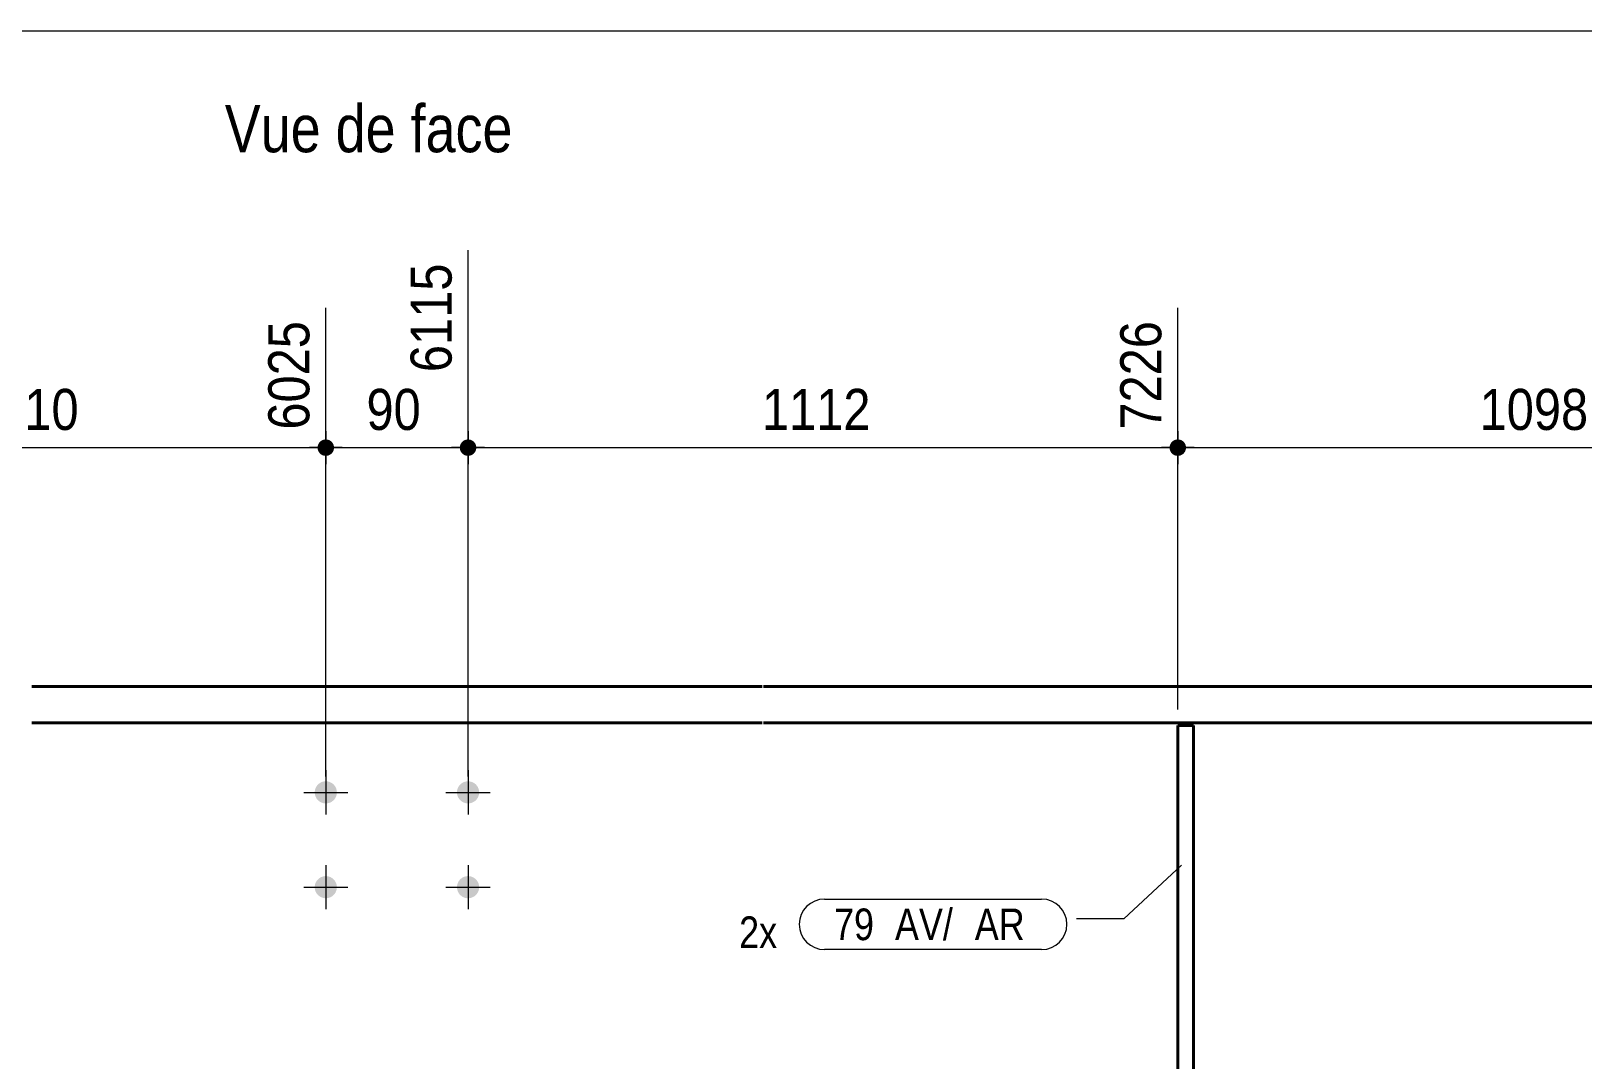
# Model space of a CAD drawing. Header units: millimetres. Extents: x 2 to 584, y 5 to 405.
# Drawn here: x 276.4 to 374.6, y 339.9 to 405 of the extents above; entities that cross this region are included whole.
import ezdxf

# ---------------------------------------------------------------- set-up
doc = ezdxf.new("R2010")
doc.units = ezdxf.units.MM
doc.linetypes.add('CACHE2', pattern=[1.190625, 0.79375, -0.396875])
for name, color, linetype, lineweight in [('Autre type objet', 1, 'Continuous', 0), ('Boulon', 7, 'Continuous', 0), ('Cache', 7, 'Continuous', 0), ('Cotation', 7, 'Continuous', 0), ('Feuille dessin', 5, 'Continuous', 0), ('Piece', 2, 'Continuous', 0), ('Repère pièce', 3, 'Continuous', 0)]:
    doc.layers.add(name, color=color, linetype=linetype, lineweight=lineweight)
doc.styles.add('ARIAL', font='ARIAL.TTF')
doc.styles.add('COMIC_SANS_MS', font='COMIC.TTF')

# ---------------------------------------------------------------- blocks, each defined once
blk = doc.blocks.new('*A10')
at = {"layer": 'Boulon'}
for points in [[(295.753, 356.792), (295.75, 356.757), (295.746, 356.723), (295.74, 356.689), (295.733, 356.656), (295.723, 356.623), (295.713, 356.59), (295.7, 356.558), (295.686, 356.527), (295.671, 356.496), (295.654, 356.466), (295.636, 356.437), (295.616, 356.409), (295.595, 356.382), (295.572, 356.356), (295.548, 356.331), (295.524, 356.307), (295.498, 356.285), (295.471, 356.264), (295.442, 356.244), (295.413, 356.225), (295.383, 356.209), (295.353, 356.193), (295.321, 356.179), (295.289, 356.167), (295.257, 356.156), (295.224, 356.147), (295.19, 356.139), (295.156, 356.133), (295.122, 356.129), (295.088, 356.127), (295.054, 356.126), (295.019, 356.127), (294.985, 356.129), (294.951, 356.133), (294.917, 356.139), (294.883, 356.147), (294.85, 356.156), (294.818, 356.167), (294.786, 356.179), (294.754, 356.193), (294.724, 356.209), (294.694, 356.225), (294.665, 356.244), (294.637, 356.264), (294.609, 356.285), (294.583, 356.307), (294.559, 356.331), (294.535, 356.356), (294.512, 356.382), (294.491, 356.409), (294.471, 356.437), (294.453, 356.466), (294.436, 356.496), (294.421, 356.527), (294.407, 356.558), (294.394, 356.59), (294.384, 356.623), (294.374, 356.656), (294.367, 356.689), (294.361, 356.723), (294.357, 356.757), (294.354, 356.792), (294.354, 356.826), (294.354, 356.86), (294.357, 356.894), (294.361, 356.929), (294.367, 356.962), (294.374, 356.996), (294.384, 357.029), (294.394, 357.062), (294.407, 357.094), (294.421, 357.125), (294.436, 357.156), (294.453, 357.186), (294.471, 357.215), (294.491, 357.243), (294.512, 357.27), (294.535, 357.296), (294.559, 357.321), (294.583, 357.345), (294.609, 357.367), (294.637, 357.388), (294.665, 357.408), (294.694, 357.426), (294.724, 357.443), (294.754, 357.459), (294.786, 357.473), (294.818, 357.485), (294.85, 357.496), (294.883, 357.505), (294.917, 357.512), (294.951, 357.518), (294.985, 357.522), (295.019, 357.525), (295.054, 357.526), (295.088, 357.525), (295.122, 357.522), (295.156, 357.518), (295.19, 357.512), (295.224, 357.505), (295.257, 357.496), (295.289, 357.485), (295.321, 357.473), (295.353, 357.459), (295.383, 357.443), (295.413, 357.426), (295.442, 357.408), (295.471, 357.388), (295.498, 357.367), (295.524, 357.345), (295.548, 357.321), (295.572, 357.296), (295.595, 357.27), (295.616, 357.243), (295.636, 357.215), (295.654, 357.186), (295.671, 357.156), (295.686, 357.125), (295.7, 357.094), (295.713, 357.062), (295.723, 357.029), (295.733, 356.996), (295.74, 356.962), (295.746, 356.929), (295.75, 356.894), (295.753, 356.86), (295.754, 356.826)], [(295.753, 350.792), (295.75, 350.757), (295.746, 350.723), (295.74, 350.689), (295.733, 350.656), (295.723, 350.623), (295.713, 350.59), (295.7, 350.558), (295.686, 350.527), (295.671, 350.496), (295.654, 350.466), (295.636, 350.437), (295.616, 350.409), (295.595, 350.382), (295.572, 350.356), (295.548, 350.331), (295.524, 350.307), (295.498, 350.285), (295.471, 350.264), (295.442, 350.244), (295.413, 350.225), (295.383, 350.209), (295.353, 350.193), (295.321, 350.179), (295.289, 350.167), (295.257, 350.156), (295.224, 350.147), (295.19, 350.139), (295.156, 350.133), (295.122, 350.129), (295.088, 350.127), (295.054, 350.126), (295.019, 350.127), (294.985, 350.129), (294.951, 350.133), (294.917, 350.139), (294.883, 350.147), (294.85, 350.156), (294.818, 350.167), (294.786, 350.179), (294.754, 350.193), (294.724, 350.209), (294.694, 350.225), (294.665, 350.244), (294.637, 350.264), (294.609, 350.285), (294.583, 350.307), (294.559, 350.331), (294.535, 350.356), (294.512, 350.382), (294.491, 350.409), (294.471, 350.437), (294.453, 350.466), (294.436, 350.496), (294.421, 350.527), (294.407, 350.558), (294.394, 350.59), (294.384, 350.623), (294.374, 350.656), (294.367, 350.689), (294.361, 350.723), (294.357, 350.757), (294.354, 350.792), (294.354, 350.826), (294.354, 350.86), (294.357, 350.894), (294.361, 350.929), (294.367, 350.962), (294.374, 350.996), (294.384, 351.029), (294.394, 351.062), (294.407, 351.094), (294.421, 351.125), (294.436, 351.156), (294.453, 351.186), (294.471, 351.215), (294.491, 351.243), (294.512, 351.27), (294.535, 351.296), (294.559, 351.321), (294.583, 351.345), (294.609, 351.367), (294.637, 351.388), (294.665, 351.408), (294.694, 351.426), (294.724, 351.443), (294.754, 351.459), (294.786, 351.473), (294.818, 351.485), (294.85, 351.496), (294.883, 351.505), (294.917, 351.512), (294.951, 351.518), (294.985, 351.522), (295.019, 351.525), (295.054, 351.526), (295.088, 351.525), (295.122, 351.522), (295.156, 351.518), (295.19, 351.512), (295.224, 351.505), (295.257, 351.496), (295.289, 351.485), (295.321, 351.473), (295.353, 351.459), (295.383, 351.443), (295.413, 351.426), (295.442, 351.408), (295.471, 351.388), (295.498, 351.367), (295.524, 351.345), (295.548, 351.321), (295.572, 351.296), (295.595, 351.27), (295.616, 351.243), (295.636, 351.215), (295.654, 351.186), (295.671, 351.156), (295.686, 351.125), (295.7, 351.094), (295.713, 351.062), (295.723, 351.029), (295.733, 350.996), (295.74, 350.962), (295.746, 350.929), (295.75, 350.894), (295.753, 350.86), (295.754, 350.826)]]:
    blk.add_hatch(color=256, dxfattribs=at).paths.add_polyline_path(points, flags=17)
at = {"layer": 'Boulon', "linetype": 'Continuous', "lineweight": 0}
for p, q in [((295.054, 358.226), (295.054, 355.426)), ((293.654, 356.826), (296.454, 356.826)), ((295.054, 352.226), (295.054, 349.426)), ((293.654, 350.826), (296.454, 350.826))]:
    blk.add_line(p, q, dxfattribs=at)
blk = doc.blocks.new('*A11')
at = {"layer": 'Boulon'}
for points in [[(304.753, 356.792), (304.75, 356.757), (304.746, 356.723), (304.74, 356.689), (304.733, 356.656), (304.723, 356.623), (304.713, 356.59), (304.7, 356.558), (304.686, 356.527), (304.671, 356.496), (304.654, 356.466), (304.636, 356.437), (304.616, 356.409), (304.595, 356.382), (304.572, 356.356), (304.548, 356.331), (304.524, 356.307), (304.498, 356.285), (304.471, 356.264), (304.442, 356.244), (304.413, 356.225), (304.383, 356.209), (304.353, 356.193), (304.321, 356.179), (304.289, 356.167), (304.257, 356.156), (304.224, 356.147), (304.19, 356.139), (304.156, 356.133), (304.122, 356.129), (304.088, 356.127), (304.054, 356.126), (304.019, 356.127), (303.985, 356.129), (303.951, 356.133), (303.917, 356.139), (303.883, 356.147), (303.85, 356.156), (303.818, 356.167), (303.786, 356.179), (303.754, 356.193), (303.724, 356.209), (303.694, 356.225), (303.665, 356.244), (303.637, 356.264), (303.609, 356.285), (303.583, 356.307), (303.559, 356.331), (303.535, 356.356), (303.512, 356.382), (303.491, 356.409), (303.471, 356.437), (303.453, 356.466), (303.436, 356.496), (303.421, 356.527), (303.407, 356.558), (303.394, 356.59), (303.384, 356.623), (303.374, 356.656), (303.367, 356.689), (303.361, 356.723), (303.357, 356.757), (303.354, 356.792), (303.354, 356.826), (303.354, 356.86), (303.357, 356.894), (303.361, 356.929), (303.367, 356.962), (303.374, 356.996), (303.384, 357.029), (303.394, 357.062), (303.407, 357.094), (303.421, 357.125), (303.436, 357.156), (303.453, 357.186), (303.471, 357.215), (303.491, 357.243), (303.512, 357.27), (303.535, 357.296), (303.559, 357.321), (303.583, 357.345), (303.609, 357.367), (303.637, 357.388), (303.665, 357.408), (303.694, 357.426), (303.724, 357.443), (303.754, 357.459), (303.786, 357.473), (303.818, 357.485), (303.85, 357.496), (303.883, 357.505), (303.917, 357.512), (303.951, 357.518), (303.985, 357.522), (304.019, 357.525), (304.054, 357.526), (304.088, 357.525), (304.122, 357.522), (304.156, 357.518), (304.19, 357.512), (304.224, 357.505), (304.257, 357.496), (304.289, 357.485), (304.321, 357.473), (304.353, 357.459), (304.383, 357.443), (304.413, 357.426), (304.442, 357.408), (304.471, 357.388), (304.498, 357.367), (304.524, 357.345), (304.548, 357.321), (304.572, 357.296), (304.595, 357.27), (304.616, 357.243), (304.636, 357.215), (304.654, 357.186), (304.671, 357.156), (304.686, 357.125), (304.7, 357.094), (304.713, 357.062), (304.723, 357.029), (304.733, 356.996), (304.74, 356.962), (304.746, 356.929), (304.75, 356.894), (304.753, 356.86), (304.754, 356.826)], [(304.753, 350.792), (304.75, 350.757), (304.746, 350.723), (304.74, 350.689), (304.733, 350.656), (304.723, 350.623), (304.713, 350.59), (304.7, 350.558), (304.686, 350.527), (304.671, 350.496), (304.654, 350.466), (304.636, 350.437), (304.616, 350.409), (304.595, 350.382), (304.572, 350.356), (304.548, 350.331), (304.524, 350.307), (304.498, 350.285), (304.471, 350.264), (304.442, 350.244), (304.413, 350.225), (304.383, 350.209), (304.353, 350.193), (304.321, 350.179), (304.289, 350.167), (304.257, 350.156), (304.224, 350.147), (304.19, 350.139), (304.156, 350.133), (304.122, 350.129), (304.088, 350.127), (304.054, 350.126), (304.019, 350.127), (303.985, 350.129), (303.951, 350.133), (303.917, 350.139), (303.883, 350.147), (303.85, 350.156), (303.818, 350.167), (303.786, 350.179), (303.754, 350.193), (303.724, 350.209), (303.694, 350.225), (303.665, 350.244), (303.637, 350.264), (303.609, 350.285), (303.583, 350.307), (303.559, 350.331), (303.535, 350.356), (303.512, 350.382), (303.491, 350.409), (303.471, 350.437), (303.453, 350.466), (303.436, 350.496), (303.421, 350.527), (303.407, 350.558), (303.394, 350.59), (303.384, 350.623), (303.374, 350.656), (303.367, 350.689), (303.361, 350.723), (303.357, 350.757), (303.354, 350.792), (303.354, 350.826), (303.354, 350.86), (303.357, 350.894), (303.361, 350.929), (303.367, 350.962), (303.374, 350.996), (303.384, 351.029), (303.394, 351.062), (303.407, 351.094), (303.421, 351.125), (303.436, 351.156), (303.453, 351.186), (303.471, 351.215), (303.491, 351.243), (303.512, 351.27), (303.535, 351.296), (303.559, 351.321), (303.583, 351.345), (303.609, 351.367), (303.637, 351.388), (303.665, 351.408), (303.694, 351.426), (303.724, 351.443), (303.754, 351.459), (303.786, 351.473), (303.818, 351.485), (303.85, 351.496), (303.883, 351.505), (303.917, 351.512), (303.951, 351.518), (303.985, 351.522), (304.019, 351.525), (304.054, 351.526), (304.088, 351.525), (304.122, 351.522), (304.156, 351.518), (304.19, 351.512), (304.224, 351.505), (304.257, 351.496), (304.289, 351.485), (304.321, 351.473), (304.353, 351.459), (304.383, 351.443), (304.413, 351.426), (304.442, 351.408), (304.471, 351.388), (304.498, 351.367), (304.524, 351.345), (304.548, 351.321), (304.572, 351.296), (304.595, 351.27), (304.616, 351.243), (304.636, 351.215), (304.654, 351.186), (304.671, 351.156), (304.686, 351.125), (304.7, 351.094), (304.713, 351.062), (304.723, 351.029), (304.733, 350.996), (304.74, 350.962), (304.746, 350.929), (304.75, 350.894), (304.753, 350.86), (304.754, 350.826)]]:
    blk.add_hatch(color=256, dxfattribs=at).paths.add_polyline_path(points, flags=17)
at = {"layer": 'Boulon', "linetype": 'Continuous', "lineweight": 0}
for p, q in [((304.054, 358.226), (304.054, 355.426)), ((302.654, 356.826), (305.454, 356.826)), ((304.054, 352.226), (304.054, 349.426)), ((302.654, 350.826), (305.454, 350.826))]:
    blk.add_line(p, q, dxfattribs=at)
blk = doc.blocks.new('*A19')
at = {"layer": 'Piece', "color": 2, "linetype": 'Continuous', "lineweight": 40}
for p, q in [((276.456556, 363.525811), (322.650487, 363.525811)), ((322.750487, 363.525811), (376.150487, 363.525811)), ((322.650487, 361.225811), (276.456556, 361.225811)), ((376.150487, 361.225811), (322.750487, 361.225811))]:
    blk.add_line(p, q, dxfattribs=at)
blk = doc.blocks.new('*A20')
at = {"layer": 'Cache', "color": 7, "linetype": 'CACHE2', "lineweight": 20}
for p, q in [((348.950487, 316.985812), (348.950487, 361.065811)), ((348.950487, 361.065811), (349.950487, 361.065811)), ((349.950487, 316.985812), (349.950487, 361.065811)), ((349.950487, 319.985812), (348.950487, 319.985812)), ((348.950487, 316.985812), (349.950487, 316.985812))]:
    blk.add_line(p, q, dxfattribs=at)
blk = doc.blocks.new('*A21')
at = {"layer": 'Cache', "color": 7, "linetype": 'CACHE2', "lineweight": 20}
blk.add_line((348.950487, 319.985812), (349.950487, 319.985812), dxfattribs=at)
at = {"layer": 'Piece', "color": 2, "linetype": 'Continuous', "lineweight": 40}
for p, q in [((348.950487, 361.065811), (348.950487, 316.985812)), ((349.950487, 361.065811), (348.950487, 361.065811)), ((349.950487, 316.985812), (349.950487, 361.065811)), ((348.950487, 316.985812), (349.950487, 316.985812))]:
    blk.add_line(p, q, dxfattribs=at)
blk = doc.blocks.new('*A63')
at = {"layer": 'Feuille dessin', "linetype": 'Continuous', "lineweight": 0}
blk.add_line((579, 405), (5, 405), dxfattribs=at)
blk = doc.blocks.new('*A73')
at = {"layer": 'Cotation'}
for points in [[(348.925, 378.119), (348.9, 378.12), (348.874, 378.124), (348.849, 378.128), (348.824, 378.133), (348.8, 378.14), (348.775, 378.148), (348.751, 378.157), (348.728, 378.168), (348.705, 378.179), (348.683, 378.192), (348.662, 378.206), (348.641, 378.22), (348.621, 378.236), (348.601, 378.253), (348.583, 378.27), (348.565, 378.289), (348.549, 378.308), (348.533, 378.328), (348.518, 378.349), (348.504, 378.371), (348.492, 378.393), (348.48, 378.416), (348.47, 378.439), (348.461, 378.463), (348.453, 378.487), (348.446, 378.512), (348.44, 378.536), (348.436, 378.562), (348.433, 378.587), (348.431, 378.612), (348.43, 378.638), (348.431, 378.663), (348.433, 378.689), (348.436, 378.714), (348.44, 378.739), (348.446, 378.764), (348.453, 378.789), (348.461, 378.813), (348.47, 378.837), (348.48, 378.86), (348.492, 378.883), (348.504, 378.905), (348.518, 378.927), (348.533, 378.948), (348.549, 378.968), (348.565, 378.987), (348.583, 379.006), (348.601, 379.023), (348.621, 379.04), (348.641, 379.056), (348.662, 379.07), (348.683, 379.084), (348.705, 379.097), (348.728, 379.108), (348.751, 379.118), (348.775, 379.128), (348.8, 379.136), (348.824, 379.142), (348.849, 379.148), (348.874, 379.152), (348.9, 379.155), (348.925, 379.157), (348.95, 379.158), (348.976, 379.157), (349.001, 379.155), (349.027, 379.152), (349.052, 379.148), (349.077, 379.142), (349.101, 379.136), (349.126, 379.128), (349.149, 379.118), (349.173, 379.108), (349.196, 379.097), (349.218, 379.084), (349.239, 379.07), (349.26, 379.056), (349.28, 379.04), (349.3, 379.023), (349.318, 379.006), (349.336, 378.987), (349.352, 378.968), (349.368, 378.948), (349.383, 378.927), (349.397, 378.905), (349.409, 378.883), (349.421, 378.86), (349.431, 378.837), (349.44, 378.813), (349.448, 378.789), (349.455, 378.764), (349.46, 378.739), (349.465, 378.714), (349.468, 378.689), (349.47, 378.663), (349.47, 378.638), (349.47, 378.612), (349.468, 378.587), (349.465, 378.562), (349.46, 378.536), (349.455, 378.512), (349.448, 378.487), (349.44, 378.463), (349.431, 378.439), (349.421, 378.416), (349.409, 378.393), (349.397, 378.371), (349.383, 378.349), (349.368, 378.328), (349.352, 378.308), (349.336, 378.289), (349.318, 378.27), (349.3, 378.253), (349.28, 378.236), (349.26, 378.22), (349.239, 378.206), (349.218, 378.192), (349.196, 378.179), (349.173, 378.168), (349.149, 378.157), (349.126, 378.148), (349.101, 378.14), (349.077, 378.133), (349.052, 378.128), (349.027, 378.124), (349.001, 378.12), (348.976, 378.119), (348.95, 378.118)], [(394.822, 378.119), (394.796, 378.12), (394.771, 378.124), (394.746, 378.128), (394.721, 378.133), (394.697, 378.14), (394.672, 378.148), (394.648, 378.157), (394.625, 378.168), (394.602, 378.179), (394.58, 378.192), (394.559, 378.206), (394.538, 378.22), (394.518, 378.236), (394.498, 378.253), (394.48, 378.27), (394.462, 378.289), (394.445, 378.308), (394.43, 378.328), (394.415, 378.349), (394.401, 378.371), (394.389, 378.393), (394.377, 378.416), (394.367, 378.439), (394.358, 378.463), (394.35, 378.487), (394.343, 378.512), (394.337, 378.536), (394.333, 378.562), (394.33, 378.587), (394.328, 378.612), (394.327, 378.638), (394.328, 378.663), (394.33, 378.689), (394.333, 378.714), (394.337, 378.739), (394.343, 378.764), (394.35, 378.789), (394.358, 378.813), (394.367, 378.837), (394.377, 378.86), (394.389, 378.883), (394.401, 378.905), (394.415, 378.927), (394.43, 378.948), (394.445, 378.968), (394.462, 378.987), (394.48, 379.006), (394.498, 379.023), (394.518, 379.04), (394.538, 379.056), (394.559, 379.07), (394.58, 379.084), (394.602, 379.097), (394.625, 379.108), (394.648, 379.118), (394.672, 379.128), (394.697, 379.136), (394.721, 379.142), (394.746, 379.148), (394.771, 379.152), (394.796, 379.155), (394.822, 379.157), (394.847, 379.158), (394.873, 379.157), (394.898, 379.155), (394.924, 379.152), (394.949, 379.148), (394.974, 379.142), (394.998, 379.136), (395.023, 379.128), (395.046, 379.118), (395.07, 379.108), (395.093, 379.097), (395.115, 379.084), (395.136, 379.07), (395.157, 379.056), (395.177, 379.04), (395.197, 379.023), (395.215, 379.006), (395.233, 378.987), (395.249, 378.968), (395.265, 378.948), (395.28, 378.927), (395.293, 378.905), (395.306, 378.883), (395.318, 378.86), (395.328, 378.837), (395.337, 378.813), (395.345, 378.789), (395.352, 378.764), (395.357, 378.739), (395.362, 378.714), (395.365, 378.689), (395.367, 378.663), (395.367, 378.638), (395.367, 378.612), (395.365, 378.587), (395.362, 378.562), (395.357, 378.536), (395.352, 378.512), (395.345, 378.487), (395.337, 378.463), (395.328, 378.439), (395.318, 378.416), (395.306, 378.393), (395.293, 378.371), (395.28, 378.349), (395.265, 378.328), (395.249, 378.308), (395.233, 378.289), (395.215, 378.27), (395.197, 378.253), (395.177, 378.236), (395.157, 378.22), (395.136, 378.206), (395.115, 378.192), (395.093, 378.179), (395.07, 378.168), (395.046, 378.157), (395.023, 378.148), (394.998, 378.14), (394.974, 378.133), (394.949, 378.128), (394.924, 378.124), (394.898, 378.12), (394.873, 378.119), (394.847, 378.118)]]:
    blk.add_hatch(color=256, dxfattribs=at).paths.add_polyline_path(points, flags=17)
at = {"layer": 'Cotation', "linetype": 'Continuous', "lineweight": 0}
for p, q in [((348.95, 362.066), (348.95, 387.492)), ((394.847, 357.826), (394.847, 387.492)), ((348.95, 379.678), (348.95, 377.598)), ((394.847, 379.678), (394.847, 377.598)), ((349.99, 378.638), (347.91, 378.638)), ((348.95, 378.638), (347.91, 378.638)), ((348.95, 378.638), (394.847, 378.638)), ((395.887, 378.638), (393.807, 378.638)), ((394.847, 378.638), (395.887, 378.638))]:
    blk.add_line(p, q, dxfattribs=at)
at = {"layer": 'Cotation'}
for p in [(348.95, 378.638), (394.847, 378.638)]:
    blk.add_point(p, dxfattribs=at)
at = {"layer": 'Cotation', "style": 'ARIAL', "width": 0.85}
blk.add_text('8325', height=2.6, rotation=90.00021, dxfattribs=at).set_placement((393.807, 379.778))
blk.add_text('1098', height=2.6, dxfattribs=at).set_placement((368.042, 379.758))
blk = doc.blocks.new('*A90')
at = {"layer": 'Repère pièce', "linetype": 'Continuous', "lineweight": 0}
for p, q in [((349.179887, 352.220411), (345.535553, 348.824768)), ((326.602935, 350.074768), (340.335553, 350.074768)), ((345.535553, 348.824768), (342.535553, 348.824768)), ((340.335553, 346.874768), (326.602935, 346.874768))]:
    blk.add_line(p, q, dxfattribs=at)
for centre, start, end in [((326.602935, 348.474768), 90, 270), ((340.335553, 348.474768), 270, 90)]:
    blk.add_arc(centre, 1.6, start, end, dxfattribs=at)
at = {"layer": 'Repère pièce', "style": 'COMIC_SANS_MS', "width": 0.85}
for s, p in [('AV/', (331.058795, 347.474768)), ('2x', (321.200787, 346.974768)), ('79', (327.202935, 347.474768)), ('AR', (336.108599, 347.474768))]:
    blk.add_text(s, height=2, dxfattribs=at).set_placement(p)
blk = doc.blocks.new('*A91')
at = {"layer": 'Autre type objet', "style": 'COMIC_SANS_MS', "width": 0.85}
blk.add_text('Vue de face', height=3, dxfattribs=at).set_placement((288.661001, 397.329993))
blk = doc.blocks.new('*A112')
at = {"layer": 'Cotation'}
for points in [[(257.734, 378.119), (257.709, 378.12), (257.683, 378.124), (257.658, 378.128), (257.633, 378.133), (257.609, 378.14), (257.584, 378.148), (257.561, 378.157), (257.537, 378.168), (257.514, 378.179), (257.492, 378.192), (257.471, 378.206), (257.45, 378.22), (257.43, 378.236), (257.41, 378.253), (257.392, 378.27), (257.374, 378.289), (257.358, 378.308), (257.342, 378.328), (257.327, 378.349), (257.314, 378.371), (257.301, 378.393), (257.29, 378.416), (257.279, 378.439), (257.27, 378.463), (257.262, 378.487), (257.255, 378.512), (257.25, 378.536), (257.245, 378.562), (257.242, 378.587), (257.24, 378.612), (257.24, 378.638), (257.24, 378.663), (257.242, 378.689), (257.245, 378.714), (257.25, 378.739), (257.255, 378.764), (257.262, 378.789), (257.27, 378.813), (257.279, 378.837), (257.29, 378.86), (257.301, 378.883), (257.314, 378.905), (257.327, 378.927), (257.342, 378.948), (257.358, 378.968), (257.374, 378.987), (257.392, 379.006), (257.41, 379.023), (257.43, 379.04), (257.45, 379.056), (257.471, 379.07), (257.492, 379.084), (257.514, 379.097), (257.537, 379.108), (257.561, 379.118), (257.584, 379.128), (257.609, 379.136), (257.633, 379.142), (257.658, 379.148), (257.683, 379.152), (257.709, 379.155), (257.734, 379.157), (257.76, 379.158), (257.785, 379.157), (257.811, 379.155), (257.836, 379.152), (257.861, 379.148), (257.886, 379.142), (257.911, 379.136), (257.935, 379.128), (257.959, 379.118), (257.982, 379.108), (258.005, 379.097), (258.027, 379.084), (258.048, 379.07), (258.069, 379.056), (258.089, 379.04), (258.109, 379.023), (258.127, 379.006), (258.145, 378.987), (258.162, 378.968), (258.177, 378.948), (258.192, 378.927), (258.206, 378.905), (258.218, 378.883), (258.23, 378.86), (258.24, 378.837), (258.249, 378.813), (258.257, 378.789), (258.264, 378.764), (258.27, 378.739), (258.274, 378.714), (258.277, 378.689), (258.279, 378.663), (258.28, 378.638), (258.279, 378.612), (258.277, 378.587), (258.274, 378.562), (258.27, 378.536), (258.264, 378.512), (258.257, 378.487), (258.249, 378.463), (258.24, 378.439), (258.23, 378.416), (258.218, 378.393), (258.206, 378.371), (258.192, 378.349), (258.177, 378.328), (258.162, 378.308), (258.145, 378.289), (258.127, 378.27), (258.109, 378.253), (258.089, 378.236), (258.069, 378.22), (258.048, 378.206), (258.027, 378.192), (258.005, 378.179), (257.982, 378.168), (257.959, 378.157), (257.935, 378.148), (257.911, 378.14), (257.886, 378.133), (257.861, 378.128), (257.836, 378.124), (257.811, 378.12), (257.785, 378.119), (257.76, 378.118)], [(295.028, 378.119), (295.003, 378.12), (294.977, 378.124), (294.952, 378.128), (294.927, 378.133), (294.903, 378.14), (294.878, 378.148), (294.855, 378.157), (294.831, 378.168), (294.808, 378.179), (294.786, 378.192), (294.765, 378.206), (294.744, 378.22), (294.724, 378.236), (294.704, 378.253), (294.686, 378.27), (294.668, 378.289), (294.652, 378.308), (294.636, 378.328), (294.621, 378.349), (294.608, 378.371), (294.595, 378.393), (294.583, 378.416), (294.573, 378.439), (294.564, 378.463), (294.556, 378.487), (294.549, 378.512), (294.544, 378.536), (294.539, 378.562), (294.536, 378.587), (294.534, 378.612), (294.534, 378.638), (294.534, 378.663), (294.536, 378.689), (294.539, 378.714), (294.544, 378.739), (294.549, 378.764), (294.556, 378.789), (294.564, 378.813), (294.573, 378.837), (294.583, 378.86), (294.595, 378.883), (294.608, 378.905), (294.621, 378.927), (294.636, 378.948), (294.652, 378.968), (294.668, 378.987), (294.686, 379.006), (294.704, 379.023), (294.724, 379.04), (294.744, 379.056), (294.765, 379.07), (294.786, 379.084), (294.808, 379.097), (294.831, 379.108), (294.855, 379.118), (294.878, 379.128), (294.903, 379.136), (294.927, 379.142), (294.952, 379.148), (294.977, 379.152), (295.003, 379.155), (295.028, 379.157), (295.054, 379.158), (295.079, 379.157), (295.104, 379.155), (295.13, 379.152), (295.155, 379.148), (295.18, 379.142), (295.204, 379.136), (295.229, 379.128), (295.253, 379.118), (295.276, 379.108), (295.299, 379.097), (295.321, 379.084), (295.342, 379.07), (295.363, 379.056), (295.383, 379.04), (295.403, 379.023), (295.421, 379.006), (295.439, 378.987), (295.455, 378.968), (295.471, 378.948), (295.486, 378.927), (295.5, 378.905), (295.512, 378.883), (295.524, 378.86), (295.534, 378.837), (295.543, 378.813), (295.551, 378.789), (295.558, 378.764), (295.564, 378.739), (295.568, 378.714), (295.571, 378.689), (295.573, 378.663), (295.574, 378.638), (295.573, 378.612), (295.571, 378.587), (295.568, 378.562), (295.564, 378.536), (295.558, 378.512), (295.551, 378.487), (295.543, 378.463), (295.534, 378.439), (295.524, 378.416), (295.512, 378.393), (295.5, 378.371), (295.486, 378.349), (295.471, 378.328), (295.455, 378.308), (295.439, 378.289), (295.421, 378.27), (295.403, 378.253), (295.383, 378.236), (295.363, 378.22), (295.342, 378.206), (295.321, 378.192), (295.299, 378.179), (295.276, 378.168), (295.253, 378.157), (295.229, 378.148), (295.204, 378.14), (295.18, 378.133), (295.155, 378.128), (295.13, 378.124), (295.104, 378.12), (295.079, 378.119), (295.054, 378.118)]]:
    blk.add_hatch(color=256, dxfattribs=at).paths.add_polyline_path(points, flags=17)
at = {"layer": 'Cotation', "linetype": 'Continuous', "lineweight": 0}
for p, q in [((257.76, 357.826), (257.76, 391.132)), ((295.054, 357.826), (295.054, 387.492)), ((257.76, 379.678), (257.76, 377.598)), ((295.054, 379.678), (295.054, 377.598)), ((258.8, 378.638), (256.72, 378.638)), ((257.76, 378.638), (256.72, 378.638)), ((257.76, 378.638), (295.054, 378.638)), ((296.094, 378.638), (294.014, 378.638)), ((295.054, 378.638), (296.094, 378.638))]:
    blk.add_line(p, q, dxfattribs=at)
at = {"layer": 'Cotation'}
for p in [(257.76, 378.638), (295.054, 378.638)]:
    blk.add_point(p, dxfattribs=at)
at = {"layer": 'Cotation', "style": 'ARIAL', "width": 0.85}
blk.add_text('6025', height=2.6, rotation=90.00021, dxfattribs=at).set_placement((294.014, 379.778))
blk.add_text('2210', height=2.6, dxfattribs=at).set_placement((272.55, 379.758))
blk = doc.blocks.new('*A113')
at = {"layer": 'Cotation'}
for points in [[(295.028, 378.119), (295.003, 378.12), (294.977, 378.124), (294.952, 378.128), (294.927, 378.133), (294.903, 378.14), (294.878, 378.148), (294.855, 378.157), (294.831, 378.168), (294.808, 378.179), (294.786, 378.192), (294.765, 378.206), (294.744, 378.22), (294.724, 378.236), (294.704, 378.253), (294.686, 378.27), (294.668, 378.289), (294.652, 378.308), (294.636, 378.328), (294.621, 378.349), (294.608, 378.371), (294.595, 378.393), (294.583, 378.416), (294.573, 378.439), (294.564, 378.463), (294.556, 378.487), (294.549, 378.512), (294.544, 378.536), (294.539, 378.562), (294.536, 378.587), (294.534, 378.612), (294.534, 378.638), (294.534, 378.663), (294.536, 378.689), (294.539, 378.714), (294.544, 378.739), (294.549, 378.764), (294.556, 378.789), (294.564, 378.813), (294.573, 378.837), (294.583, 378.86), (294.595, 378.883), (294.608, 378.905), (294.621, 378.927), (294.636, 378.948), (294.652, 378.968), (294.668, 378.987), (294.686, 379.006), (294.704, 379.023), (294.724, 379.04), (294.744, 379.056), (294.765, 379.07), (294.786, 379.084), (294.808, 379.097), (294.831, 379.108), (294.855, 379.118), (294.878, 379.128), (294.903, 379.136), (294.927, 379.142), (294.952, 379.148), (294.977, 379.152), (295.003, 379.155), (295.028, 379.157), (295.054, 379.158), (295.079, 379.157), (295.104, 379.155), (295.13, 379.152), (295.155, 379.148), (295.18, 379.142), (295.204, 379.136), (295.229, 379.128), (295.253, 379.118), (295.276, 379.108), (295.299, 379.097), (295.321, 379.084), (295.342, 379.07), (295.363, 379.056), (295.383, 379.04), (295.403, 379.023), (295.421, 379.006), (295.439, 378.987), (295.455, 378.968), (295.471, 378.948), (295.486, 378.927), (295.5, 378.905), (295.512, 378.883), (295.524, 378.86), (295.534, 378.837), (295.543, 378.813), (295.551, 378.789), (295.558, 378.764), (295.564, 378.739), (295.568, 378.714), (295.571, 378.689), (295.573, 378.663), (295.574, 378.638), (295.573, 378.612), (295.571, 378.587), (295.568, 378.562), (295.564, 378.536), (295.558, 378.512), (295.551, 378.487), (295.543, 378.463), (295.534, 378.439), (295.524, 378.416), (295.512, 378.393), (295.5, 378.371), (295.486, 378.349), (295.471, 378.328), (295.455, 378.308), (295.439, 378.289), (295.421, 378.27), (295.403, 378.253), (295.383, 378.236), (295.363, 378.22), (295.342, 378.206), (295.321, 378.192), (295.299, 378.179), (295.276, 378.168), (295.253, 378.157), (295.229, 378.148), (295.204, 378.14), (295.18, 378.133), (295.155, 378.128), (295.13, 378.124), (295.104, 378.12), (295.079, 378.119), (295.054, 378.118)], [(304.028, 378.119), (304.003, 378.12), (303.977, 378.124), (303.952, 378.128), (303.927, 378.133), (303.903, 378.14), (303.878, 378.148), (303.855, 378.157), (303.831, 378.168), (303.808, 378.179), (303.786, 378.192), (303.765, 378.206), (303.744, 378.22), (303.724, 378.236), (303.704, 378.253), (303.686, 378.27), (303.668, 378.289), (303.652, 378.308), (303.636, 378.328), (303.621, 378.349), (303.608, 378.371), (303.595, 378.393), (303.583, 378.416), (303.573, 378.439), (303.564, 378.463), (303.556, 378.487), (303.549, 378.512), (303.544, 378.536), (303.539, 378.562), (303.536, 378.587), (303.534, 378.612), (303.534, 378.638), (303.534, 378.663), (303.536, 378.689), (303.539, 378.714), (303.544, 378.739), (303.549, 378.764), (303.556, 378.789), (303.564, 378.813), (303.573, 378.837), (303.583, 378.86), (303.595, 378.883), (303.608, 378.905), (303.621, 378.927), (303.636, 378.948), (303.652, 378.968), (303.668, 378.987), (303.686, 379.006), (303.704, 379.023), (303.724, 379.04), (303.744, 379.056), (303.765, 379.07), (303.786, 379.084), (303.808, 379.097), (303.831, 379.108), (303.855, 379.118), (303.878, 379.128), (303.903, 379.136), (303.927, 379.142), (303.952, 379.148), (303.977, 379.152), (304.003, 379.155), (304.028, 379.157), (304.054, 379.158), (304.079, 379.157), (304.104, 379.155), (304.13, 379.152), (304.155, 379.148), (304.18, 379.142), (304.204, 379.136), (304.229, 379.128), (304.253, 379.118), (304.276, 379.108), (304.299, 379.097), (304.321, 379.084), (304.342, 379.07), (304.363, 379.056), (304.383, 379.04), (304.403, 379.023), (304.421, 379.006), (304.439, 378.987), (304.455, 378.968), (304.471, 378.948), (304.486, 378.927), (304.5, 378.905), (304.512, 378.883), (304.524, 378.86), (304.534, 378.837), (304.543, 378.813), (304.551, 378.789), (304.558, 378.764), (304.564, 378.739), (304.568, 378.714), (304.571, 378.689), (304.573, 378.663), (304.574, 378.638), (304.573, 378.612), (304.571, 378.587), (304.568, 378.562), (304.564, 378.536), (304.558, 378.512), (304.551, 378.487), (304.543, 378.463), (304.534, 378.439), (304.524, 378.416), (304.512, 378.393), (304.5, 378.371), (304.486, 378.349), (304.471, 378.328), (304.455, 378.308), (304.439, 378.289), (304.421, 378.27), (304.403, 378.253), (304.383, 378.236), (304.363, 378.22), (304.342, 378.206), (304.321, 378.192), (304.299, 378.179), (304.276, 378.168), (304.253, 378.157), (304.229, 378.148), (304.204, 378.14), (304.18, 378.133), (304.155, 378.128), (304.13, 378.124), (304.104, 378.12), (304.079, 378.119), (304.054, 378.118)]]:
    blk.add_hatch(color=256, dxfattribs=at).paths.add_polyline_path(points, flags=17)
at = {"layer": 'Cotation', "linetype": 'Continuous', "lineweight": 0}
for p, q in [((304.054, 357.826), (304.054, 391.132)), ((295.054, 357.826), (295.054, 387.492)), ((295.054, 379.678), (295.054, 377.598)), ((304.054, 379.678), (304.054, 377.598)), ((296.094, 378.638), (294.014, 378.638)), ((295.054, 378.638), (294.014, 378.638)), ((295.054, 378.638), (304.054, 378.638)), ((305.094, 378.638), (303.014, 378.638)), ((304.054, 378.638), (305.094, 378.638))]:
    blk.add_line(p, q, dxfattribs=at)
at = {"layer": 'Cotation'}
for p in [(295.054, 378.638), (304.054, 378.638)]:
    blk.add_point(p, dxfattribs=at)
at = {"layer": 'Cotation', "style": 'ARIAL', "width": 0.85}
blk.add_text('6115', height=2.6, rotation=90.00021, dxfattribs=at).set_placement((303.014, 383.418))
blk.add_text('90', height=2.6, dxfattribs=at).set_placement((297.625, 379.758))
blk = doc.blocks.new('*A114')
at = {"layer": 'Cotation'}
for points in [[(304.028, 378.119), (304.003, 378.12), (303.977, 378.124), (303.952, 378.128), (303.927, 378.133), (303.903, 378.14), (303.878, 378.148), (303.855, 378.157), (303.831, 378.168), (303.808, 378.179), (303.786, 378.192), (303.765, 378.206), (303.744, 378.22), (303.724, 378.236), (303.704, 378.253), (303.686, 378.27), (303.668, 378.289), (303.652, 378.308), (303.636, 378.328), (303.621, 378.349), (303.608, 378.371), (303.595, 378.393), (303.583, 378.416), (303.573, 378.439), (303.564, 378.463), (303.556, 378.487), (303.549, 378.512), (303.544, 378.536), (303.539, 378.562), (303.536, 378.587), (303.534, 378.612), (303.534, 378.638), (303.534, 378.663), (303.536, 378.689), (303.539, 378.714), (303.544, 378.739), (303.549, 378.764), (303.556, 378.789), (303.564, 378.813), (303.573, 378.837), (303.583, 378.86), (303.595, 378.883), (303.608, 378.905), (303.621, 378.927), (303.636, 378.948), (303.652, 378.968), (303.668, 378.987), (303.686, 379.006), (303.704, 379.023), (303.724, 379.04), (303.744, 379.056), (303.765, 379.07), (303.786, 379.084), (303.808, 379.097), (303.831, 379.108), (303.855, 379.118), (303.878, 379.128), (303.903, 379.136), (303.927, 379.142), (303.952, 379.148), (303.977, 379.152), (304.003, 379.155), (304.028, 379.157), (304.054, 379.158), (304.079, 379.157), (304.104, 379.155), (304.13, 379.152), (304.155, 379.148), (304.18, 379.142), (304.204, 379.136), (304.229, 379.128), (304.253, 379.118), (304.276, 379.108), (304.299, 379.097), (304.321, 379.084), (304.342, 379.07), (304.363, 379.056), (304.383, 379.04), (304.403, 379.023), (304.421, 379.006), (304.439, 378.987), (304.455, 378.968), (304.471, 378.948), (304.486, 378.927), (304.5, 378.905), (304.512, 378.883), (304.524, 378.86), (304.534, 378.837), (304.543, 378.813), (304.551, 378.789), (304.558, 378.764), (304.564, 378.739), (304.568, 378.714), (304.571, 378.689), (304.573, 378.663), (304.574, 378.638), (304.573, 378.612), (304.571, 378.587), (304.568, 378.562), (304.564, 378.536), (304.558, 378.512), (304.551, 378.487), (304.543, 378.463), (304.534, 378.439), (304.524, 378.416), (304.512, 378.393), (304.5, 378.371), (304.486, 378.349), (304.471, 378.328), (304.455, 378.308), (304.439, 378.289), (304.421, 378.27), (304.403, 378.253), (304.383, 378.236), (304.363, 378.22), (304.342, 378.206), (304.321, 378.192), (304.299, 378.179), (304.276, 378.168), (304.253, 378.157), (304.229, 378.148), (304.204, 378.14), (304.18, 378.133), (304.155, 378.128), (304.13, 378.124), (304.104, 378.12), (304.079, 378.119), (304.054, 378.118)], [(348.925, 378.119), (348.9, 378.12), (348.874, 378.124), (348.849, 378.128), (348.824, 378.133), (348.8, 378.14), (348.775, 378.148), (348.751, 378.157), (348.728, 378.168), (348.705, 378.179), (348.683, 378.192), (348.662, 378.206), (348.641, 378.22), (348.621, 378.236), (348.601, 378.253), (348.583, 378.27), (348.565, 378.289), (348.549, 378.308), (348.533, 378.328), (348.518, 378.349), (348.504, 378.371), (348.492, 378.393), (348.48, 378.416), (348.47, 378.439), (348.461, 378.463), (348.453, 378.487), (348.446, 378.512), (348.44, 378.536), (348.436, 378.562), (348.433, 378.587), (348.431, 378.612), (348.43, 378.638), (348.431, 378.663), (348.433, 378.689), (348.436, 378.714), (348.44, 378.739), (348.446, 378.764), (348.453, 378.789), (348.461, 378.813), (348.47, 378.837), (348.48, 378.86), (348.492, 378.883), (348.504, 378.905), (348.518, 378.927), (348.533, 378.948), (348.549, 378.968), (348.565, 378.987), (348.583, 379.006), (348.601, 379.023), (348.621, 379.04), (348.641, 379.056), (348.662, 379.07), (348.683, 379.084), (348.705, 379.097), (348.728, 379.108), (348.751, 379.118), (348.775, 379.128), (348.8, 379.136), (348.824, 379.142), (348.849, 379.148), (348.874, 379.152), (348.9, 379.155), (348.925, 379.157), (348.95, 379.158), (348.976, 379.157), (349.001, 379.155), (349.027, 379.152), (349.052, 379.148), (349.077, 379.142), (349.101, 379.136), (349.126, 379.128), (349.149, 379.118), (349.173, 379.108), (349.196, 379.097), (349.218, 379.084), (349.239, 379.07), (349.26, 379.056), (349.28, 379.04), (349.3, 379.023), (349.318, 379.006), (349.336, 378.987), (349.352, 378.968), (349.368, 378.948), (349.383, 378.927), (349.397, 378.905), (349.409, 378.883), (349.421, 378.86), (349.431, 378.837), (349.44, 378.813), (349.448, 378.789), (349.455, 378.764), (349.46, 378.739), (349.465, 378.714), (349.468, 378.689), (349.47, 378.663), (349.47, 378.638), (349.47, 378.612), (349.468, 378.587), (349.465, 378.562), (349.46, 378.536), (349.455, 378.512), (349.448, 378.487), (349.44, 378.463), (349.431, 378.439), (349.421, 378.416), (349.409, 378.393), (349.397, 378.371), (349.383, 378.349), (349.368, 378.328), (349.352, 378.308), (349.336, 378.289), (349.318, 378.27), (349.3, 378.253), (349.28, 378.236), (349.26, 378.22), (349.239, 378.206), (349.218, 378.192), (349.196, 378.179), (349.173, 378.168), (349.149, 378.157), (349.126, 378.148), (349.101, 378.14), (349.077, 378.133), (349.052, 378.128), (349.027, 378.124), (349.001, 378.12), (348.976, 378.119), (348.95, 378.118)]]:
    blk.add_hatch(color=256, dxfattribs=at).paths.add_polyline_path(points, flags=17)
at = {"layer": 'Cotation', "linetype": 'Continuous', "lineweight": 0}
for p, q in [((304.054, 357.826), (304.054, 391.132)), ((348.95, 362.066), (348.95, 387.492)), ((304.054, 379.678), (304.054, 377.598)), ((348.95, 379.678), (348.95, 377.598)), ((305.094, 378.638), (303.014, 378.638)), ((304.054, 378.638), (303.014, 378.638)), ((304.054, 378.638), (348.95, 378.638)), ((349.99, 378.638), (347.91, 378.638)), ((348.95, 378.638), (349.99, 378.638))]:
    blk.add_line(p, q, dxfattribs=at)
at = {"layer": 'Cotation'}
for p in [(304.054, 378.638), (348.95, 378.638)]:
    blk.add_point(p, dxfattribs=at)
at = {"layer": 'Cotation', "style": 'ARIAL', "width": 0.85}
blk.add_text('7226', height=2.6, rotation=90.00021, dxfattribs=at).set_placement((347.91, 379.778))
blk.add_text('1112', height=2.6, dxfattribs=at).set_placement((322.645, 379.758))

msp = doc.modelspace()

# ---------------------------------------------------------------- block references
at = {"lineweight": 0}
for name in ['*A63', '*A91', '*A112', '*A113', '*A114', '*A73', '*A19', '*A20', '*A21', '*A10', '*A11', '*A90']:
    msp.add_blockref(name, (0, 0), dxfattribs=at)

doc.saveas('drawing.dxf')
